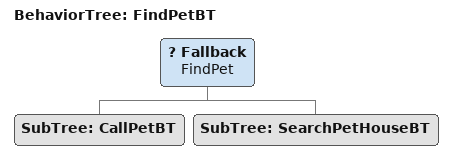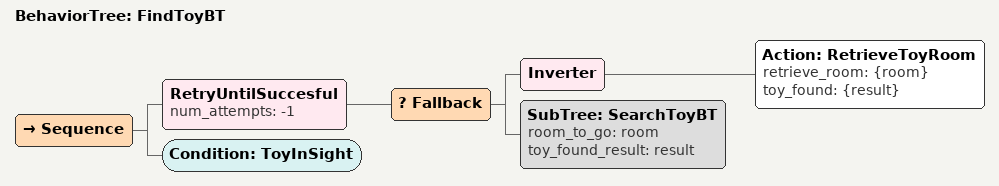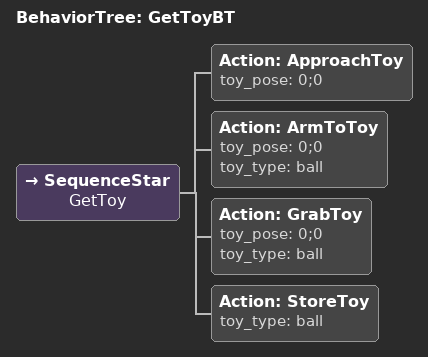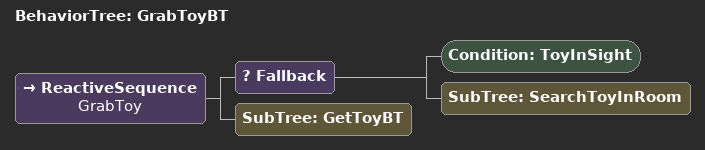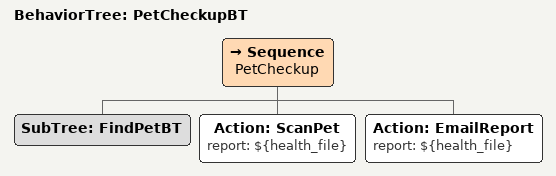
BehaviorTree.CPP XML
<BehaviorTree ID="FindPetBT">
    <Fallback name="FindPet">
        <SubTree ID="CallPetBT"/>
        <SubTree ID="SearchPetHouseBT"/>
    </Fallback>
</BehaviorTree>

<BehaviorTree ID="FindToyBT">
    <Sequence>
        <RetryUntilSuccesful num_attempts="-1">
            <Fallback>
                <Inverter>
                    <Action ID="RetrieveToyRoom" retrieve_room="{room}" toy_found="{result}"/>
                </Inverter>
                <SubTree ID="SearchToyBT" room_to_go="room" toy_found_result="result"/>
            </Fallback>
        </RetryUntilSuccesful>
        <Condition ID="ToyInSight"/>
    </Sequence>
</BehaviorTree>

<BehaviorTree ID="GetToyBT">
    <SequenceStar name="GetToy">
        <Action ID="ApproachToy" toy_pose="0;0"/>
        <Action ID="ArmToToy" toy_pose="0;0" toy_type="ball"/>
        <Action ID="GrabToy" toy_pose="0;0" toy_type="ball"/>
        <Action ID="StoreToy" toy_type="ball"/>
    </SequenceStar>
</BehaviorTree>

<BehaviorTree ID="GrabToyBT">
    <ReactiveSequence name="GrabToy">
        <Fallback>
            <Condition ID="ToyInSight"/>
            <SubTree ID="SearchToyInRoom"/>
        </Fallback>
        <SubTree ID="GetToyBT"/>
    </ReactiveSequence>
</BehaviorTree>

<BehaviorTree ID="PetCheckupBT">
    <Sequence name="PetCheckup">
        <SubTree ID="FindPetBT"/>
        <Action ID="ScanPet" report="${health_file}"/>
        <Action ID="EmailReport" report="${health_file}"/>
    </Sequence>
</BehaviorTree>
